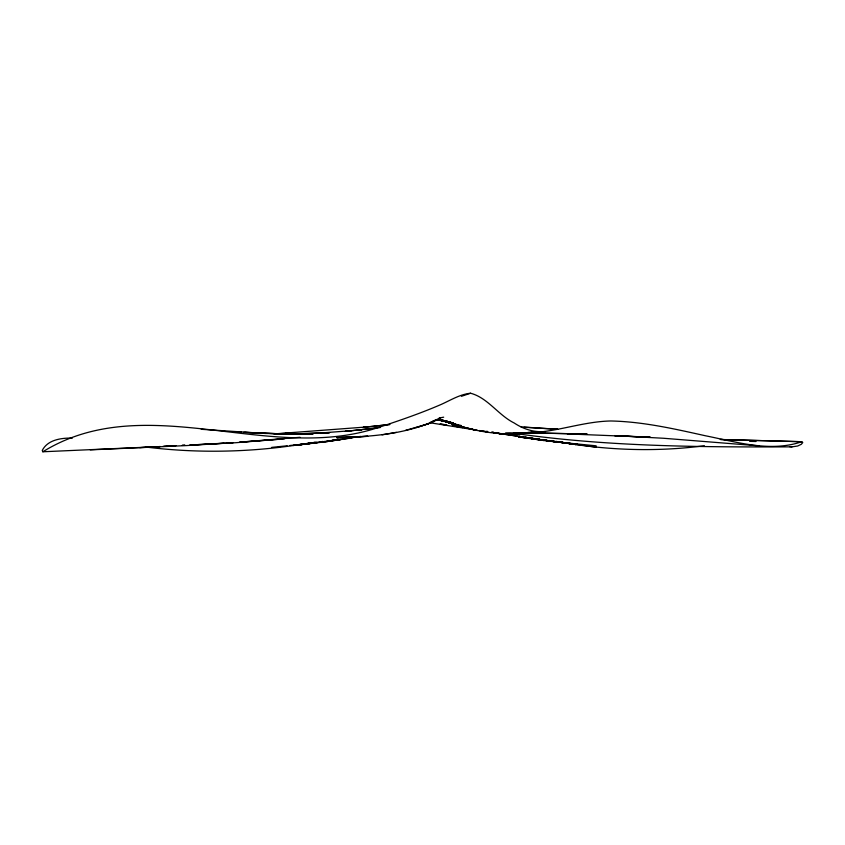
<?xml version="1.0" encoding="UTF-8"?>
<svg xmlns="http://www.w3.org/2000/svg" width="845" height="845" viewBox="0 0 845 845"><rect width="100%" height="100%" fill="white"/><g stroke="black" fill="none" stroke-linecap="round" stroke-linejoin="round"><path stroke-width="1.27" d="M449.17 422.426L442.347 420.398M432.376 421.666L435.883 420.145M336.838 437.668L367.628 436.337L336.838 437.668C371.715 436.696 408.367 434.277 440.023 418.222M437.509 419.627L440.689 417.895M430.073 422.468L436.77 419.712M434.267 420.725L437.023 419.458M72.395 438.09C61.505 437.858 47.7 439.643 42.25 450.459L42.841 451.769C145.414 388.52 268.456 463.588 377.514 427.781C399.083 420.725 420.609 413.363 441.439 404.322C450.892 400.055 460.05 394.298 470.57 393.231C487.829 397.752 498.286 415.17 514.256 423.028A168.25 86.264 -87.9 0 0 542.87 431.689C565.632 428.795 587.697 421.433 610.808 420.979C642.865 421.644 674.257 428.837 705.417 435.766C736.861 442.009 770.133 452.582 801.789 441.713L802.75 442.579L801.303 444.301L797.659 446.012L792.019 446.857C699.037 447.237 605.685 446.572 513.475 433.221M434.436 420.662L436.611 419.69M427.771 424.053L433.559 421.644M461.433 396.305L470.57 393.231M432.629 421.433L434.921 420.715M416.363 427.57L428.352 423.81L405.547 430.369M443.678 417.187L439.083 418.011M325.251 441.481L298.57 444.914L325.388 441.819L360.826 436.369M382.024 434.848L396.358 432.344M389.492 424.517L363.128 427.369L389.904 424.507M325.388 441.819L352.069 437.89M309.978 443.129L297.123 445.083L310.802 443.234M312.555 442.738L315.122 442.347M312.861 442.664L315.301 442.305M302.753 444.111C250.902 452.392 197.91 453.522 145.794 447.026M305.309 443.752L309.143 443.213M320.741 441.861L323.212 441.512M326.941 440.984L329.413 440.636M331.895 440.287L335.613 439.759L333.036 440.097M310.083 443.213L293.511 445.452L340.493 439.516L327.786 441.153M312.629 442.864L316.463 442.347M320.287 441.829L322.832 441.481M313.284 442.896L317.012 442.389M358.85 430.527L361.459 430.2M298.57 444.914L317.055 442.674L298.887 444.565M345.373 431.394L380.292 427.528M704.371 445.737C657.854 451.885 610.523 450.512 564.27 442.78L561.767 442.357M345.468 431.383L375.233 428.098M271.657 447.385L287.216 445.78M289.814 445.505L296.299 444.829M284.3 438.904L239.631 442.167L300.017 437.298M446.815 421.718L454.937 424.211L441.037 419.733L463.356 427.221L475.724 430.126L462.204 426.778C485.315 433.474 509.704 435.819 533.565 432.239M513.433 433.622L525.664 433.052M528.009 432.82L532.699 432.355L527.755 432.619M523.308 433.073L513.084 433.971L542.87 431.689M527.143 432.735L533.533 432.165M364.617 427.126L274.065 433.918M281.343 439.051L235.713 442.727L189.808 445.04L223.957 443.202M351.372 430.686L318.311 433.179L329.55 432.619L296.056 433.907M527.269 432.629L544.761 431.605M275.481 433.907L289.613 433.147L285.916 433.274M159.927 446.582L42.841 451.769M163.856 446.371L175.654 445.737M226.576 443.065L233.146 442.706L186.555 445.579L90.267 449.867M139.742 447.649L160.36 446.551M162.937 446.413L175.823 445.727M519.094 433.073L514.151 433.337L518.841 433.094M294.873 433.992L329.55 432.619M749.599 441.354L756.021 441.502M510.95 433.686L498.962 433.686L510.549 433.538M513.126 433.506L522.147 433.4M243.698 432.323L284.152 433.992L312.925 433.981L284.152 433.992L244.86 432.418M528.231 432.883L587.19 434.076L540.98 433.084M297.472 433.897L265.393 433.485L201.237 429.292M567.396 433.918L650.354 437.245L614.579 435.608L663.631 438.27L759.423 445.896M720.88 439.527L801.789 441.713L720.215 439.484M527.945 432.545L538.371 432.978M527.66 432.545L545.331 433.327M241.1 432.196L233.315 431.816L241.015 432.217M521.08 426.915L557.594 429.249M524.006 427.211L557.88 429.334M486.097 431.7L479.421 430.549L487.882 431.858L486.878 431.108M596.158 445.822L554.257 441.724L496.459 433.062L554.415 441.576L518.471 436.854L543.715 440.509L569.678 443.435L548.067 440.741M451.008 422.574L437.784 419.585L450.881 422.352M569.678 443.435L541.835 439.854M789.547 446.582L792.019 446.857M545.521 440.425L531.537 438.682L543.715 440.509M430.073 422.775L477.319 430.242M539.353 439.474L536.871 439.104L539.49 439.442M546.028 440.308L542.099 439.791L576.132 444.533L556.042 441.534M548.648 440.646L552.567 441.164M555.186 441.502L577.42 444.428L547.729 440.731M518.471 436.854L526.35 437.911M553.359 441.143L549.725 440.594L553.644 441.132M556.211 441.502L560.066 442.051M562.633 442.41L596.01 447.142M536.871 439.104L539.469 439.474M549.768 440.594L553.528 441.153M555.756 441.46L559.58 442.041M561.851 442.421L576.132 444.533M521.64 436.77L519.031 436.379L521.555 436.77M525.558 437.372L528.167 437.763M530.776 438.164L533.385 438.555M535.994 438.946L545.12 440.34M525.389 437.351L527.935 437.742M530.491 438.132L533.047 438.513M445.811 420.99L436.812 419.521L447.607 421.433L437.129 419.638L448.061 421.729L437.826 419.912L452.476 423.387M496.216 433.01L500.451 433.717M446.065 421.032L437.192 419.511L446.044 421.349L437.784 419.585M556.76 441.502L559.263 441.924M451.42 422.5L440.182 419.722L455.349 423.989M463.007 427.644L452.381 425.7L458.349 426.809M450.86 422.532L448.452 422.099L450.913 422.574M491.494 432.101L495.159 432.841L492.688 432.313M492.646 432.323L495.159 432.841M444.671 421.254L454.99 423.979L444.565 421.169L452.181 423.229M451.705 423.218L455.212 424.01L449.624 422.246M448.526 421.908L455.191 423.989L447.089 422.088L453.29 424.253L447.185 422.014L449.213 422.532M445.653 421.37L452.466 423.165M447.185 422.014L452.466 423.852L447.332 422.099L452.328 423.292M441.027 420.25L447.079 421.761M448.98 422.352L455.233 423.989M457.747 424.644L461.497 425.616M445.336 421.349L458.011 424.792M436.527 419.553L438.639 420.145M448.568 422.458L444.607 421.232L446.424 421.813M444.364 421.127L446.149 421.718M538.635 431.721L536.1 431.975L538.635 431.721M184.844 445.252L182.214 445.389L184.844 445.252M527.407 433.158L505.5 433.295L527.407 433.158M446.678 424.94L440.234 424.095L446.678 424.94M451.124 422.68L448.706 422.215L452.392 423.113L446.413 421.644L451.082 422.595"/></g></svg>
